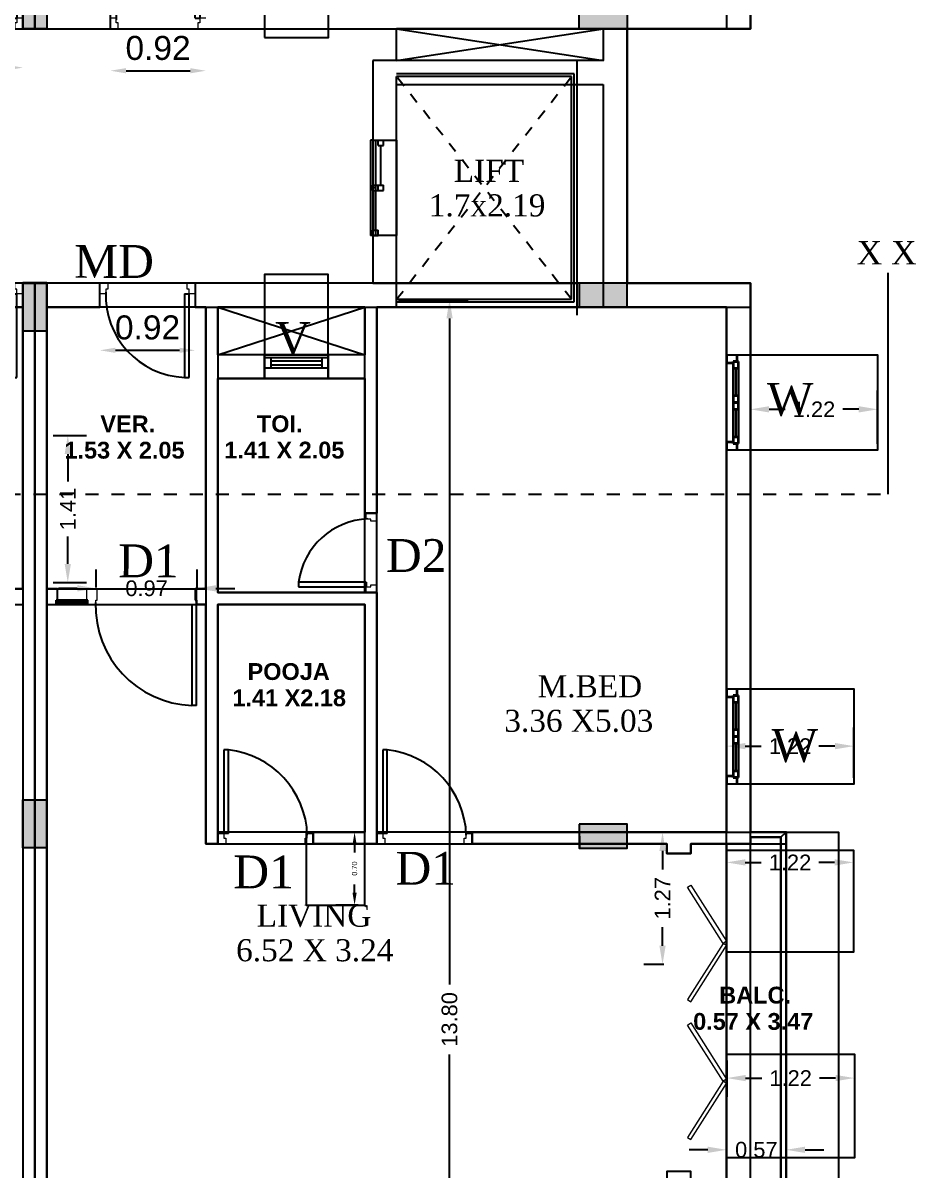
# Model space of a CAD drawing. Header units: metres. Extents: x 8742 to 14639, y -4028 to 1902.
# Drawn here: x 8777.15 to 8785.72, y 1848.27 to 1859.27 of the extents above; entities that cross this region are included whole.
import ezdxf

# ---------------------------------------------------------------- set-up
doc = ezdxf.new("R2010")
doc.units = ezdxf.units.M
doc.linetypes.add('Dash', pattern=[0.25, 0.125, -0.125])
doc.linetypes.add('Overhead', pattern=[0.15625, 0.09375, -0.0625])
for name, color, linetype in [('BLK_1_FLR_1_BALCONY_3', 5, 'Continuous'), ('BLK_1_FLR_1_BLT_UP_AREA', 3, 'Continuous'), ('BLK_1_FLR_1_BLT_UP_AREA_DEDUCT', 3, 'Continuous'), ('BLK_1_FLR_1_CARPET_AREA', 3, 'Continuous'), ('BLK_1_FLR_1_EXIT_WIDTH_DOOR', 2, 'Continuous'), ('BLK_1_FLR_1_LIFT_1', 30, 'Continuous'), ('BLK_1_FLR_1_REGULAR_ROOM_15', 1, 'Continuous'), ('BLK_1_FLR_1_REGULAR_ROOM_3', 1, 'Continuous'), ('BLK_1_FLR_1_REGULAR_ROOM_5', 1, 'Continuous'), ('BLK_1_FLR_1_REGULAR_ROOM_6', 1, 'Continuous'), ('BLK_1_FLR_1_ROOM_15_LIGHT_VENTILATION_1', 1, 'Continuous'), ('BLK_1_FLR_1_ROOM_5_LIGHT_VENTILATION_1', 1, 'Continuous'), ('BLK_1_FLR_1_ROOM_5_LIGHT_VENTILATION_2', 1, 'Continuous'), ('BLK_1_FLR_1_ROOM_6_LIGHT_VENTILATION_1', 1, 'Continuous'), ('BLK_1_FLR_1_ROOM_6_LIGHT_VENTILATION_2', 1, 'Continuous'), ('BLK_1_FLR_1_UNITFA_1', 234, 'Continuous'), ('BLK_1_FLR_1_UNITFA_2', 234, 'Continuous'), ('BLK_1_FLR_1_UNITFA_3', 234, 'Continuous'), ('BLK_1_FLR_1_UNITFA_4', 234, 'Continuous'), ('BLK_1_FLR_1_VERANDAH', 5, 'Continuous'), ('BLK_1_FLR_1_WC_BATH', 3, 'Continuous'), ('DIST_EXIT', 7, 'Continuous'), ('TEXT 1', 7, 'Continuous'), ('TOILET_VENTILATION', 6, 'Continuous')]:
    doc.layers.add(name, color=color, linetype=linetype)
doc.styles.add('ANAND', font='times.ttf')
doc.styles.add('Arial_B_1', font='times.ttf', dxfattribs={"height": 0.5})
doc.styles.add('Arial_B_2', font='arialbd.ttf', dxfattribs={"height": 10.306118})
doc.styles.get("Standard").update_dxf_attribs({"font": 'arial.ttf'})
doc.styles.add('style1', font='times.ttf')
doc.dimstyles.new('ISO-25', dxfattribs={"dimtxt": 0.23, "dimasz": 0.15, "dimexe": 1.25, "dimexo": 0.625, "dimgap": 0.1, "dimtad": 1, "dimdsep": 46, "dimtxsty": 'Standard', "dimcen": 0, "dimse1": 1, "dimse2": 1, "dimadec": 0, "dimazin": 0, "dimtfac": 1, "dimtmove": 0, "dimatfit": 3, "dimfxl": 0, "dimarcsym": 0})
doc.dimstyles.get("Standard").update_dxf_attribs({"dimtxt": 0.15, "dimasz": 0.18, "dimexe": 0.18, "dimexo": 0.0625, "dimgap": 0.09, "dimtad": 0, "dimzin": 0, "dimdsep": 46, "dimtxsty": 'Standard', "dimcen": 0.09, "dimadec": 0, "dimazin": 0, "dimtfac": 1, "dimtofl": 0, "dimtmove": 0, "dimatfit": 3, "dimfxl": 0, "dimtolj": 1, "dimtzin": 0, "dimarcsym": 0})

# ---------------------------------------------------------------- blocks, each defined once
blk = doc.blocks.new('DOOR - DOOR-1658482-3_1ST_FLOOR')
at = {"lineweight": 18}
for p, q in [((-18, 2.25), (-15, 2.25)), ((-15.75, 0), (-15.75, -1.75)), ((-15, 0), (-15.75, 0)), ((-15, 2.25), (-15, 0)), ((15, 2.25), (18, 2.25)), ((15, 0), (15, 2.25)), ((15.75, 0), (15, 0)), ((15.75, -1.75), (15.75, 0)), ((-15.75, -1.75), (-18, -1.75)), ((18, -1.75), (15.75, -1.75))]:
    blk.add_line(p, q, dxfattribs=at)
for p, q in [((14, -1.75), (15.75, -1.75)), ((14, -1.75), (14, -33.25)), ((15.75, -33.25), (15.75, -1.75)), ((14, -33.25), (15.75, -33.25))]:
    blk.add_line(p, q)
blk.add_arc((17.63, 0), 33.45, 181.8015, 263.7709)
blk = doc.blocks.new('DOOR - DOOR-1657968-3_1ST_FLOOR')
for p, q in [((14, 31), (15.75, 31)), ((14, -0.5), (14, 31)), ((15.75, 31), (15.75, -0.5)), ((14, -0.5), (15.75, -0.5))]:
    blk.add_line(p, q)
at = {"lineweight": 18}
for p, q in [((-15.75, -0.5), (-18, -0.5)), ((-15.75, -2.25), (-15.75, -0.5)), ((-15, -2.25), (-15.75, -2.25)), ((-15, -4.5), (-15, -2.25)), ((15.75, -2.25), (15, -2.25)), ((15, -2.25), (15, -4.5)), ((18, -0.5), (15.75, -0.5)), ((15.75, -0.5), (15.75, -2.25)), ((-18, -4.5), (-15, -4.5)), ((15, -4.5), (18, -4.5))]:
    blk.add_line(p, q, dxfattribs=at)
blk.add_arc((15.2, 0), 31.02, 92.2138, 182.2138)
blk = doc.blocks.new('W 1 - W 1-1211607-3_1ST_FLOOR')
at = {"lineweight": 35}
for p, q in [((-13, 0), (-15.5, 0)), ((-15.5, 0), (-15.5, -2.03)), ((-13, -2.03), (-13, 0)), ((2.5, 0), (0, 0)), ((0, 0), (0, -2.03)), ((2.5, -2.03), (2.5, 0)), ((-15.5, -0.5), (-18, -0.5)), ((-15.5, -2.03), (-15.5, -0.5)), ((-15.5, -2.03), (-13, -2.03)), ((-15, -2.03), (-15.5, -2.03)), ((-15, -4.5), (-15, -2.03)), ((-2.5, -0.99), (-13, -0.99)), ((-13, -0.99), (-13, -1.01)), ((-13, -1.01), (-2.5, -1.01)), ((0, 0), (-2.5, 0)), ((-2.5, 0), (-2.5, -2.03)), ((-2.5, -1.01), (-2.5, -0.99)), ((-2.5, -2.03), (0, -2.03)), ((0, -2.03), (0, 0)), ((0, -2.03), (2.5, -2.03)), ((13, -0.99), (2.5, -0.99)), ((2.5, -0.99), (2.5, -1.01)), ((2.5, -1.01), (13, -1.01)), ((15.5, 0), (13, 0)), ((13, 0), (13, -2.03)), ((13, -1.01), (13, -0.99)), ((13, -2.03), (15.5, -2.03)), ((15.5, -2.03), (15, -2.03)), ((15, -2.03), (15, -4.5)), ((15.5, -2.03), (15.5, 0)), ((15.5, -0.5), (15.5, -2.03)), ((18, -0.5), (15.5, -0.5)), ((-18, -4.5), (-15, -4.5)), ((15, -4.5), (18, -4.5))]:
    blk.add_line(p, q, dxfattribs=at)
for p, q in [((-13, 0), (-2.5, 0)), ((2.5, 0), (13, 0)), ((-2.5, -2.03), (-13, -2.03)), ((13, -2.03), (2.5, -2.03)), ((-15, -4.5), (15, -4.5))]:
    blk.add_line(p, q)
blk = doc.blocks.new('DOOR - DOOR-1656807-3_1ST_FLOOR')
at = {"lineweight": 18}
for p, q in [((-18, 4.5), (-15, 4.5)), ((-15, 4.5), (-15, 2.25)), ((15, 4.5), (18, 4.5)), ((15, 2.25), (15, 4.5)), ((-15.75, 0.5), (-18, 0.5)), ((-15.75, 2.25), (-15.75, 0.5)), ((-15, 2.25), (-15.75, 2.25)), ((15.75, 2.25), (15, 2.25)), ((15.75, 0.5), (15.75, 2.25)), ((18, 0.5), (15.75, 0.5))]:
    blk.add_line(p, q, dxfattribs=at)
for p, q in [((14, 0.5), (15.75, 0.5)), ((14, 0.5), (14, -31)), ((15.75, -31), (15.75, 0.5)), ((14, -31), (15.75, -31))]:
    blk.add_line(p, q)
blk.add_arc((15.2, 0), 31.02, 177.7862, 267.7862)
blk = doc.blocks.new('Main Door - Main Door-1701224-3_1ST_FLOOR')
for p, q in [((-26.5, 40.25), (-24.75, 40.25)), ((-26.5, 40.25), (-26.5, 2.25)), ((-24.75, 2.25), (-24.75, 40.25)), ((-26.5, 2.25), (-30, 2.25)), ((-24.75, 2.25), (-26.5, 2.25)), ((-26.5, 0.5), (-26.5, 2.25)), ((-26, 0.5), (-26.5, 0.5)), ((-26, -3.75), (-26, 0.5)), ((26.5, 2.25), (14.5, 2.25)), ((26.5, 1), (14.5, 1)), ((14.5, 1), (14.5, 0.5)), ((14.5, 0.5), (26.5, 0.5)), ((15, 1.7), (26, 1.7)), ((26.5, 0.5), (26, 0.5)), ((26, 0.5), (26, -3.75)), ((30, 2.25), (26.5, 2.25)), ((26.5, 2.25), (26.5, 0.5)), ((26.5, 0.5), (26.5, 1)), ((-30, -3.75), (-26, -3.75)), ((26, -3.75), (30, -3.75))]:
    blk.add_line(p, q)
at = {"lineweight": 18}
for p, q in [((11, 0.5), (11, -3.75)), ((11.5, 0.5), (11, 0.5)), ((14.5, 2.25), (11.5, 2.25)), ((11.5, 2.25), (11.5, 0.5)), ((14.5, 0.5), (14.5, 2.25)), ((15, 1.7), (14.5, 1.7)), ((14.5, 1.7), (14.5, 1)), ((14.5, 1), (15, 1)), ((15, 0.5), (14.5, 0.5)), ((15, 1), (15, 1.7)), ((15, -3.75), (15, 0.5)), ((26.5, 1.7), (26, 1.7)), ((26, 1.7), (26, 1)), ((26, 1), (26.5, 1)), ((26.5, 1), (26.5, 1.7)), ((11, -3.75), (15, -3.75))]:
    blk.add_line(p, q, dxfattribs=at)
blk.add_arc((-25.98, 2.71), 37.56, 358.1278, 88.1278)
blk = doc.blocks.new('3D Lift - UK_2D Lift Car-1695006-3_1ST_FLOOR')
for p, q in [((-18.29, -0.84), (-18.29, 0)), ((-0.33, 0), (-18.29, 0)), ((-0.33, -1.97), (-0.33, 0)), ((-0.25, -1.97), (-0.25, 0)), ((17.71, 0), (-0.25, 0)), ((17.71, -0.84), (17.71, 0)), ((-18.29, -1.97), (-0.33, -1.97)), ((-0.25, -1.97), (17.71, -1.97)), ((-43.27, -9.84), (-43.27, -76.83)), ((-42.29, -9.84), (-42.29, -75.84)), ((17.71, -9.84), (-18.29, -9.84)), ((41.71, -75.84), (41.71, -9.84)), ((42.7, -76.83), (42.7, -9.84)), ((-43.27, -76.83), (42.7, -76.83)), ((-42.29, -75.84), (41.71, -75.84)), ((-48.29, -78), (47.71, -78))]:
    blk.add_line(p, q)
at = {"linetype": 'Overhead'}
for p, q in [((-42.29, -75.84), (41.71, -9.84)), ((-42.29, -9.84), (41.71, -75.84))]:
    blk.add_line(p, q, dxfattribs=at)
blk = doc.blocks.new('Sliding-2 panel - LIFT-1643292-3_1ST_FLOOR')
for p, q in [((-18, 9.5), (-18, 7.5)), ((-18, 9.5), (-16, 9.5)), ((-16, 9.5), (-16, 7.5)), ((-1, 9.5), (-1, 7.5)), ((-1, 9.5), (1, 9.5)), ((1, 9.5), (1, 7.5)), ((-18, 7.5), (-16, 7.5)), ((-16, 8.5), (-1, 8.5)), ((-1, 7.5), (-1, 5.5)), ((-1, 7.5), (1, 7.5)), ((-1, 7.5), (1, 7.5)), ((-1, 5.5), (1, 5.5)), ((1, 7.5), (1, 5.5)), ((1, 6.5), (16, 6.5)), ((16, 7.5), (16, 5.5)), ((16, 7.5), (18, 7.5)), ((16, 5.5), (18, 5.5)), ((18, 7.5), (18, 5.5))]:
    blk.add_line(p, q)
blk = doc.blocks.new('DOOR - TOI_-1641905-3_1ST_FLOOR')
at = {"lineweight": 18}
for p, q in [((-15, 2.25), (-12, 2.25)), ((-12.75, 0), (-12.75, -1.75)), ((-12, 0), (-12.75, 0)), ((-12, 2.25), (-12, 0)), ((12, 2.25), (15, 2.25)), ((12, 0), (12, 2.25)), ((12.75, 0), (12, 0)), ((12.75, -1.75), (12.75, 0)), ((-12.75, -1.75), (-15, -1.75)), ((15, -1.75), (12.75, -1.75))]:
    blk.add_line(p, q, dxfattribs=at)
for p, q in [((11, -1.75), (12.75, -1.75)), ((11, -1.75), (11, -27.25)), ((12.75, -27.25), (12.75, -1.75)), ((11, -27.25), (12.75, -27.25))]:
    blk.add_line(p, q)
blk.add_arc((14.68, 0), 27.5, 182.1915, 262.3197)
blk = doc.blocks.new('Louvre - V1-1731008-3_1ST_FLOOR')
for p, q in [((-23.42, -0.9), (-23.42, 3.16)), ((-23.42, 3.16), (0.58, 3.16)), ((-21.06, 3.16), (-21.06, -0.9)), ((-1.78, 1.81), (-21.06, 1.81)), ((-21.06, 0.46), (-1.78, 0.46)), ((-1.78, 3.16), (-1.78, -0.9)), ((0.58, 3.16), (0.58, -0.9)), ((-23.42, -0.9), (-23.42, -4.88)), ((0.58, -0.9), (-23.42, -0.9)), ((0.58, -4.88), (0.58, -0.9))]:
    blk.add_line(p, q)
blk = doc.blocks.new('M_Bifold-4 Panel - 1830 x 2134mm 2-1742121-3_1ST_FLOOR')
at = {"lineweight": 18}
for p, q in [((-47.21, -3.23), (-48.02, -4.49)), ((-26.01, -16.7), (-47.21, -3.23)), ((-26.01, -16.7), (-4.81, -3.23)), ((-4.81, -3.23), (-4, -4.49)), ((4.8, -3.23), (4, -4.49)), ((26.01, -16.7), (4.8, -3.23)), ((26.02, -16.7), (47.22, -3.23)), ((47.22, -3.23), (47.93, -4.55)), ((-48.02, -4.49), (-26.82, -17.97)), ((-4, -4.49), (-25.21, -17.97)), ((4, -4.49), (25.2, -17.97)), ((47.93, -4.55), (26.82, -17.97)), ((-26.82, -17.97), (-26.01, -16.7)), ((-25.21, -17.97), (-26.01, -16.7)), ((25.2, -17.97), (26.01, -16.7)), ((26.82, -17.97), (26.02, -16.7))]:
    blk.add_line(p, q, dxfattribs=at)
blk = doc.blocks.new('*D300')
at = {"layer": 'Defpoints', "color": 0}
for p in [(8780.691, 1856.619), (8781.243, 1856.619), (8780.727, 1842.815)]:
    blk.add_point(p, dxfattribs=at)
at = {"layer": 'DIST_EXIT', "color": 0, "lineweight": -2}
for p, q in [((8780.754, 1856.619), (8781.423, 1856.619)), ((8781.243, 1856.439), (8781.243, 1850.053)), ((8781.243, 1842.995), (8781.243, 1849.381)), ((8780.789, 1842.815), (8781.423, 1842.815))]:
    blk.add_line(p, q, dxfattribs=at)
at = {"layer": 'DIST_EXIT', "color": 0}
for points in [[(8781.213, 1856.439), (8781.273, 1856.439), (8781.243, 1856.619)], [(8781.213, 1842.995), (8781.273, 1842.995), (8781.243, 1842.815)]]:
    blk.add_solid(points, dxfattribs=at)
at = {"layer": 'DIST_EXIT', "color": 0, "insert": (8781.243, 1849.717), "char_height": 0.15, "attachment_point": 5, "rotation": 90}
blk.add_mtext('\\A1;13.80', dxfattribs=at)
blk = doc.blocks.new('*D392')
at = {"layer": 'BLK_1_FLR_1_ROOM_6_LIGHT_VENTILATION_2', "color": 0, "lineweight": -2}
for p, q in [((8783.9, 1852.034), (8783.9, 1852.518)), ((8785.12, 1852.034), (8785.12, 1852.518)), ((8784.08, 1852.338), (8784.233, 1852.338)), ((8784.94, 1852.338), (8784.787, 1852.338))]:
    blk.add_line(p, q, dxfattribs=at)
at = {"layer": 'BLK_1_FLR_1_ROOM_6_LIGHT_VENTILATION_2', "color": 0}
for points in [[(8784.08, 1852.368), (8784.08, 1852.308), (8783.9, 1852.338)], [(8784.94, 1852.368), (8784.94, 1852.308), (8785.12, 1852.338)]]:
    blk.add_solid(points, dxfattribs=at)
at = {"layer": 'Defpoints', "color": 0}
for p in [(8785.12, 1852.338), (8783.9, 1851.972), (8785.12, 1851.972)]:
    blk.add_point(p, dxfattribs=at)
at = {"layer": 'BLK_1_FLR_1_ROOM_6_LIGHT_VENTILATION_2', "color": 0, "insert": (8784.51, 1852.338), "char_height": 0.15, "attachment_point": 5}
blk.add_mtext('\\A1;1.22', dxfattribs=at)
blk = doc.blocks.new('*D393')
at = {"layer": 'BLK_1_FLR_1_ROOM_5_LIGHT_VENTILATION_2', "color": 0, "lineweight": -2}
for p, q in [((8783.9, 1848.157), (8783.9, 1848.647)), ((8784.473, 1848.157), (8784.473, 1848.647)), ((8783.72, 1848.467), (8783.54, 1848.467)), ((8784.653, 1848.467), (8784.833, 1848.467))]:
    blk.add_line(p, q, dxfattribs=at)
at = {"layer": 'BLK_1_FLR_1_ROOM_5_LIGHT_VENTILATION_2', "color": 0}
for points in [[(8783.72, 1848.497), (8783.72, 1848.437), (8783.9, 1848.467)], [(8784.653, 1848.497), (8784.653, 1848.437), (8784.473, 1848.467)]]:
    blk.add_solid(points, dxfattribs=at)
at = {"layer": 'Defpoints', "color": 0}
for p in [(8784.473, 1848.467), (8783.9, 1848.094), (8784.473, 1848.094)]:
    blk.add_point(p, dxfattribs=at)
at = {"layer": 'BLK_1_FLR_1_ROOM_5_LIGHT_VENTILATION_2', "color": 0, "insert": (8784.186, 1848.467), "char_height": 0.15, "attachment_point": 5}
blk.add_mtext('\\A1;0.57', dxfattribs=at)
blk = doc.blocks.new('*D394')
at = {"layer": 'BLK_1_FLR_1_ROOM_6_LIGHT_VENTILATION_1', "color": 0, "lineweight": -2}
for p, q in [((8784.129, 1855.238), (8784.129, 1855.748)), ((8785.349, 1855.238), (8785.349, 1855.748)), ((8784.309, 1855.568), (8784.462, 1855.568)), ((8785.169, 1855.568), (8785.016, 1855.568))]:
    blk.add_line(p, q, dxfattribs=at)
at = {"layer": 'BLK_1_FLR_1_ROOM_6_LIGHT_VENTILATION_1', "color": 0}
for points in [[(8784.309, 1855.598), (8784.309, 1855.538), (8784.129, 1855.568)], [(8785.169, 1855.598), (8785.169, 1855.538), (8785.349, 1855.568)]]:
    blk.add_solid(points, dxfattribs=at)
at = {"layer": 'Defpoints', "color": 0}
for p in [(8785.349, 1855.568), (8784.129, 1855.175), (8785.349, 1855.175)]:
    blk.add_point(p, dxfattribs=at)
at = {"layer": 'BLK_1_FLR_1_ROOM_6_LIGHT_VENTILATION_1', "color": 0, "insert": (8784.739, 1855.568), "char_height": 0.15, "attachment_point": 5}
blk.add_mtext('\\A1;1.22', dxfattribs=at)
blk = doc.blocks.new('*D357')
at = {"layer": 'BLK_1_FLR_1_VERANDAH', "color": 0, "lineweight": -2}
for p, q in [((8777.442, 1855.318), (8777.761, 1855.318)), ((8777.581, 1855.138), (8777.581, 1854.875)), ((8777.581, 1854.086), (8777.581, 1854.349)), ((8777.442, 1853.906), (8777.761, 1853.906))]:
    blk.add_line(p, q, dxfattribs=at)
at = {"layer": 'BLK_1_FLR_1_VERANDAH', "color": 0}
for points in [[(8777.551, 1855.138), (8777.611, 1855.138), (8777.581, 1855.318)], [(8777.551, 1854.086), (8777.611, 1854.086), (8777.581, 1853.906)]]:
    blk.add_solid(points, dxfattribs=at)
at = {"layer": 'Defpoints', "color": 0}
for p in [(8777.38, 1855.318), (8777.38, 1853.906), (8777.581, 1853.906)]:
    blk.add_point(p, dxfattribs=at)
at = {"layer": 'BLK_1_FLR_1_VERANDAH', "color": 0, "insert": (8777.581, 1854.612), "char_height": 0.15, "attachment_point": 5, "rotation": 90}
blk.add_mtext('\\A1;1.41', dxfattribs=at)
blk = doc.blocks.new('*D361')
at = {"layer": 'BLK_1_FLR_1_EXIT_WIDTH_DOOR', "color": 0, "lineweight": -2}
for p, q in [((8777.852, 1853.86), (8777.852, 1854.031)), ((8778.822, 1853.86), (8778.822, 1854.031)), ((8777.672, 1853.851), (8777.492, 1853.851)), ((8779.002, 1853.851), (8779.182, 1853.851))]:
    blk.add_line(p, q, dxfattribs=at)
at = {"layer": 'BLK_1_FLR_1_EXIT_WIDTH_DOOR', "color": 0}
for points in [[(8777.672, 1853.881), (8777.672, 1853.821), (8777.852, 1853.851)], [(8779.002, 1853.881), (8779.002, 1853.821), (8778.822, 1853.851)]]:
    blk.add_solid(points, dxfattribs=at)
at = {"layer": 'Defpoints', "color": 0}
for p in [(8778.822, 1853.851), (8777.852, 1853.797), (8778.822, 1853.797)]:
    blk.add_point(p, dxfattribs=at)
at = {"layer": 'BLK_1_FLR_1_EXIT_WIDTH_DOOR', "color": 0, "insert": (8778.337, 1853.851), "char_height": 0.15, "attachment_point": 5}
blk.add_mtext('\\A1;0.97', dxfattribs=at)
blk = doc.blocks.new('*D362')
at = {"layer": 'BLK_1_FLR_1_BALCONY_3', "color": 0, "lineweight": -2}
for p, q in [((8783.299, 1851.514), (8783.106, 1851.514)), ((8783.286, 1851.334), (8783.286, 1851.156)), ((8783.286, 1850.423), (8783.286, 1850.601)), ((8783.298, 1850.243), (8783.106, 1850.243))]:
    blk.add_line(p, q, dxfattribs=at)
at = {"layer": 'BLK_1_FLR_1_BALCONY_3', "color": 0}
for points in [[(8783.256, 1851.334), (8783.316, 1851.334), (8783.286, 1851.514)], [(8783.256, 1850.423), (8783.316, 1850.423), (8783.286, 1850.243)]]:
    blk.add_solid(points, dxfattribs=at)
at = {"layer": 'Defpoints', "color": 0}
for p in [(8783.286, 1851.514), (8783.361, 1851.514), (8783.361, 1850.243)]:
    blk.add_point(p, dxfattribs=at)
at = {"layer": 'BLK_1_FLR_1_BALCONY_3', "color": 0, "insert": (8783.286, 1850.879), "char_height": 0.15, "attachment_point": 5, "rotation": 90}
blk.add_mtext('\\A1;1.27', dxfattribs=at)
blk = doc.blocks.new('*D353')
at = {"layer": 'BLK_1_FLR_1_ROOM_15_LIGHT_VENTILATION_1', "color": 0, "lineweight": -2}
for p, q in [((8780.368, 1851.514), (8780.152, 1851.514)), ((8780.332, 1851.394), (8780.332, 1851.319)), ((8780.332, 1850.934), (8780.332, 1851.01)), ((8780.368, 1850.814), (8780.152, 1850.814))]:
    blk.add_line(p, q, dxfattribs=at)
at = {"layer": 'BLK_1_FLR_1_ROOM_15_LIGHT_VENTILATION_1', "color": 0}
for points in [[(8780.312, 1851.394), (8780.352, 1851.394), (8780.332, 1851.514)], [(8780.312, 1850.934), (8780.352, 1850.934), (8780.332, 1850.814)]]:
    blk.add_solid(points, dxfattribs=at)
at = {"layer": 'Defpoints', "color": 0}
for p in [(8780.332, 1851.514), (8780.43, 1851.514), (8780.43, 1850.814)]:
    blk.add_point(p, dxfattribs=at)
at = {"layer": 'BLK_1_FLR_1_ROOM_15_LIGHT_VENTILATION_1', "color": 0, "insert": (8780.332, 1851.164), "char_height": 0.05, "attachment_point": 5, "rotation": 90}
blk.add_mtext('\\A1;0.70', dxfattribs=at)
blk = doc.blocks.new('*D375')
at = {"layer": 'BLK_1_FLR_1_ROOM_5_LIGHT_VENTILATION_1', "color": 0, "lineweight": -2}
for p, q in [((8783.903, 1849.323), (8783.903, 1848.975)), ((8785.126, 1849.323), (8785.126, 1848.975)), ((8784.083, 1849.155), (8784.238, 1849.155)), ((8784.946, 1849.155), (8784.792, 1849.155))]:
    blk.add_line(p, q, dxfattribs=at)
at = {"layer": 'BLK_1_FLR_1_ROOM_5_LIGHT_VENTILATION_1', "color": 0}
for points in [[(8784.083, 1849.185), (8784.083, 1849.125), (8783.903, 1849.155)], [(8784.946, 1849.185), (8784.946, 1849.125), (8785.126, 1849.155)]]:
    blk.add_solid(points, dxfattribs=at)
at = {"layer": 'Defpoints', "color": 0}
for p in [(8783.903, 1849.385), (8785.126, 1849.385), (8785.126, 1849.155)]:
    blk.add_point(p, dxfattribs=at)
at = {"layer": 'BLK_1_FLR_1_ROOM_5_LIGHT_VENTILATION_1', "color": 0, "insert": (8784.515, 1849.155), "char_height": 0.15, "attachment_point": 5}
blk.add_mtext('\\A1;1.22', dxfattribs=at)
blk = doc.blocks.new('*D376')
at = {"layer": 'BLK_1_FLR_1_ROOM_5_LIGHT_VENTILATION_2', "color": 0, "lineweight": -2}
for p, q in [((8783.9, 1851.276), (8783.9, 1851.043)), ((8784.08, 1851.223), (8784.232, 1851.223)), ((8784.937, 1851.223), (8784.786, 1851.223)), ((8785.117, 1851.276), (8785.117, 1851.043))]:
    blk.add_line(p, q, dxfattribs=at)
at = {"layer": 'BLK_1_FLR_1_ROOM_5_LIGHT_VENTILATION_2', "color": 0}
for points in [[(8784.08, 1851.253), (8784.08, 1851.193), (8783.9, 1851.223)], [(8784.937, 1851.253), (8784.937, 1851.193), (8785.117, 1851.223)]]:
    blk.add_solid(points, dxfattribs=at)
at = {"layer": 'Defpoints', "color": 0}
for p in [(8783.9, 1851.339), (8785.117, 1851.339), (8785.117, 1851.223)]:
    blk.add_point(p, dxfattribs=at)
at = {"layer": 'BLK_1_FLR_1_ROOM_5_LIGHT_VENTILATION_2', "color": 0, "insert": (8784.509, 1851.223), "char_height": 0.15, "attachment_point": 5}
blk.add_mtext('\\A1;1.22', dxfattribs=at)
blk = doc.blocks.new('*D404')
at = {"layer": 'BLK_1_FLR_1_EXIT_WIDTH_DOOR', "color": 0, "lineweight": -2}
blk.add_line((8778.038, 1856.134), (8778.653, 1856.134), dxfattribs=at)
at = {"layer": 'BLK_1_FLR_1_EXIT_WIDTH_DOOR', "color": 0}
for points in [[(8778.038, 1856.159), (8778.038, 1856.109), (8777.888, 1856.134)], [(8778.653, 1856.159), (8778.653, 1856.109), (8778.803, 1856.134)]]:
    blk.add_solid(points, dxfattribs=at)
at = {"layer": 'Defpoints', "color": 0}
for p in [(8777.888, 1856.548), (8778.803, 1856.548), (8778.803, 1856.134)]:
    blk.add_point(p, dxfattribs=at)
at = {"layer": 'BLK_1_FLR_1_EXIT_WIDTH_DOOR', "color": 0, "insert": (8778.346, 1856.352), "char_height": 0.23, "attachment_point": 5}
blk.add_mtext('0.92', dxfattribs=at)
blk = doc.blocks.new('*D405')
at = {"layer": 'BLK_1_FLR_1_EXIT_WIDTH_DOOR', "color": 0, "lineweight": -2}
blk.add_line((8776.386, 1858.845), (8777.001, 1858.845), dxfattribs=at)
at = {"layer": 'BLK_1_FLR_1_EXIT_WIDTH_DOOR', "color": 0}
for points in [[(8776.386, 1858.87), (8776.386, 1858.82), (8776.236, 1858.845)], [(8777.001, 1858.87), (8777.001, 1858.82), (8777.151, 1858.845)]]:
    blk.add_solid(points, dxfattribs=at)
at = {"layer": 'Defpoints', "color": 0}
for p in [(8776.236, 1859.217), (8777.151, 1859.216), (8777.151, 1858.845)]:
    blk.add_point(p, dxfattribs=at)
at = {"layer": 'BLK_1_FLR_1_EXIT_WIDTH_DOOR', "color": 0, "insert": (8776.693, 1859.063), "char_height": 0.23, "attachment_point": 5}
blk.add_mtext('0.92', dxfattribs=at)
blk = doc.blocks.new('*D406')
at = {"layer": 'BLK_1_FLR_1_EXIT_WIDTH_DOOR', "color": 0, "lineweight": -2}
blk.add_line((8778.14, 1858.815), (8778.755, 1858.815), dxfattribs=at)
at = {"layer": 'BLK_1_FLR_1_EXIT_WIDTH_DOOR', "color": 0}
for points in [[(8778.14, 1858.84), (8778.14, 1858.79), (8777.99, 1858.815)], [(8778.755, 1858.84), (8778.755, 1858.79), (8778.905, 1858.815)]]:
    blk.add_solid(points, dxfattribs=at)
at = {"layer": 'Defpoints', "color": 0}
for p in [(8777.99, 1859.217), (8778.905, 1859.217), (8778.905, 1858.815)]:
    blk.add_point(p, dxfattribs=at)
at = {"layer": 'BLK_1_FLR_1_EXIT_WIDTH_DOOR', "color": 0, "insert": (8778.447, 1859.032), "char_height": 0.23, "attachment_point": 5}
blk.add_mtext('0.92', dxfattribs=at)

msp = doc.modelspace()

# ---------------------------------------------------------------- hatches: boundary and pattern name
h = msp.add_hatch(color=1)
h.dxf.hatch_style = 1
h.paths.add_polyline_path([(8777.381, 1859.676), (8777.151, 1859.676), (8777.151, 1859.216), (8777.381, 1859.216)])
h = msp.add_hatch(color=1)
h.dxf.hatch_style = 1
h.paths.add_polyline_path([(8782.947, 1859.217), (8782.947, 1859.447), (8782.487, 1859.447), (8782.487, 1859.217)])
h = msp.add_hatch(color=1)
h.dxf.hatch_style = 1
h.paths.add_polyline_path([(8777.38, 1856.781), (8777.15, 1856.781), (8777.15, 1856.321), (8777.38, 1856.321)])
h = msp.add_hatch(color=1)
h.dxf.hatch_style = 1
h.paths.add_polyline_path([(8777.381, 1856.777), (8777.151, 1856.777), (8777.151, 1856.317), (8777.381, 1856.317)])
h = msp.add_hatch(color=1)
h.dxf.hatch_style = 1
h.paths.add_polyline_path([(8782.486, 1856.777), (8782.486, 1856.547), (8782.946, 1856.547), (8782.946, 1856.777)])
h = msp.add_hatch(color=1)
h.dxf.hatch_style = 1
h.paths.add_polyline_path([(8777.381, 1851.822), (8777.151, 1851.822), (8777.151, 1851.362), (8777.381, 1851.362)])
h = msp.add_hatch(color=1)
h.dxf.hatch_style = 1
h.paths.add_polyline_path([(8782.948, 1851.361), (8782.948, 1851.591), (8782.488, 1851.591), (8782.488, 1851.361)])

# ---------------------------------------------------------------- linework, layer by layer
for p, q in [((8777.151, 1864.251), (8777.151, 1859.217)), ((8783.9, 1863.107), (8783.9, 1859.217)), ((8784.129, 1859.217), (8784.129, 1859.904)), ((8777.99, 1859.217), (8777.99, 1859.446)), ((8777.151, 1859.217), (8777.99, 1859.217)), ((8778.829, 1859.217), (8782.718, 1859.217)), ((8780.735, 1858.912), (8782.718, 1859.217)), ((8782.718, 1859.217), (8780.735, 1859.217)), ((8780.735, 1859.217), (8782.718, 1858.912)), ((8780.735, 1858.912), (8780.735, 1859.217)), ((8782.718, 1859.217), (8782.718, 1858.912)), ((8782.947, 1859.217), (8784.129, 1859.217)), ((8782.947, 1856.777), (8782.947, 1859.217)), ((8780.506, 1858.912), (8780.506, 1858.15)), ((8782.718, 1858.912), (8780.506, 1858.912)), ((8780.735, 1856.548), (8780.735, 1858.76)), ((8780.735, 1858.15), (8780.735, 1858.683)), ((8780.735, 1858.683), (8782.718, 1858.683)), ((8782.718, 1858.683), (8782.718, 1856.548)), ((8780.506, 1858.15), (8780.735, 1858.15)), ((8780.735, 1857.234), (8780.506, 1857.234)), ((8780.506, 1857.234), (8780.506, 1856.777)), ((8777.888, 1856.777), (8777.151, 1856.777)), ((8777.151, 1856.777), (8777.151, 1842.973)), ((8784.129, 1856.777), (8777.265, 1856.777)), ((8777.888, 1856.548), (8777.888, 1856.777)), ((8780.506, 1856.777), (8778.803, 1856.777)), ((8778.905, 1856.777), (8778.803, 1856.777)), ((8778.803, 1856.777), (8778.803, 1856.548)), ((8782.468, 1856.777), (8780.735, 1856.777)), ((8784.129, 1856.777), (8782.947, 1856.777)), ((8784.129, 1856.09), (8784.129, 1856.777)), ((8784.129, 1841.523), (8784.129, 1856.777)), ((8777.38, 1856.548), (8777.888, 1856.548)), ((8777.38, 1850.193), (8777.38, 1856.548)), ((8778.803, 1856.548), (8778.905, 1856.548)), ((8778.905, 1856.548), (8784.129, 1856.548)), ((8778.905, 1856.548), (8778.905, 1851.4)), ((8779.019, 1856.09), (8779.019, 1856.548)), ((8780.43, 1856.548), (8780.43, 1856.09)), ((8780.545, 1854.572), (8780.545, 1856.548)), ((8783.9, 1856.548), (8783.9, 1852.887)), ((8779.469, 1856.09), (8779.019, 1856.09)), ((8779.469, 1855.862), (8779.469, 1856.09)), ((8779.469, 1856.09), (8780.079, 1856.09)), ((8780.43, 1856.09), (8780.079, 1856.09)), ((8780.079, 1856.09), (8780.079, 1855.862)), ((8783.9, 1856.09), (8784.129, 1856.09)), ((8784.129, 1856.09), (8784.129, 1855.175)), ((8779.019, 1853.81), (8779.019, 1855.862)), ((8779.019, 1855.862), (8779.469, 1855.862)), ((8780.079, 1855.862), (8779.469, 1855.862)), ((8780.079, 1855.862), (8780.43, 1855.862)), ((8780.43, 1855.862), (8780.43, 1854.572)), ((8784.129, 1855.175), (8783.9, 1855.175)), ((8784.129, 1852.887), (8784.129, 1855.175)), ((8780.43, 1854.572), (8780.545, 1854.572)), ((8780.545, 1853.81), (8779.019, 1853.81)), ((8780.545, 1851.4), (8780.545, 1853.81)), ((8779.019, 1851.4), (8779.019, 1853.695)), ((8779.019, 1853.695), (8780.43, 1853.695)), ((8780.43, 1853.695), (8780.43, 1851.514)), ((8783.9, 1852.887), (8784.129, 1852.887)), ((8784.129, 1852.887), (8784.129, 1851.972)), ((8784.129, 1851.972), (8783.9, 1851.972)), ((8783.9, 1851.972), (8783.9, 1851.514)), ((8784.129, 1851.4), (8784.129, 1851.972)), ((8780.43, 1851.514), (8779.934, 1851.514)), ((8779.934, 1851.514), (8779.934, 1851.4)), ((8783.9, 1851.514), (8781.46, 1851.514)), ((8781.46, 1851.514), (8781.46, 1851.4)), ((8783.9, 1851.514), (8782.947, 1851.514)), ((8784.472, 1851.514), (8784.129, 1851.514)), ((8784.422, 1851.464), (8784.472, 1851.514)), ((8784.472, 1848.044), (8784.472, 1851.514)), ((8778.905, 1851.4), (8779.019, 1851.4)), ((8779.934, 1851.4), (8780.545, 1851.4)), ((8781.46, 1851.4), (8783.328, 1851.4)), ((8782.49, 1851.476), (8782.49, 1851.361)), ((8782.947, 1851.4), (8783.328, 1851.4)), ((8783.328, 1851.4), (8783.328, 1851.31)), ((8783.557, 1851.4), (8784.129, 1851.4)), ((8783.557, 1851.31), (8783.557, 1851.4)), ((8784.129, 1851.464), (8784.422, 1851.464)), ((8784.422, 1851.464), (8784.422, 1848.094)), ((8777.151, 1851.286), (8777.151, 1848.273)), ((8777.38, 1848.159), (8777.38, 1851.286)), ((8783.328, 1851.31), (8783.557, 1851.31))]:
    msp.add_line(p, q)
at = {"ltscale": 50}
for p, q in [((8779.019, 1856.09), (8780.43, 1856.548)), ((8779.019, 1856.548), (8780.43, 1856.09))]:
    msp.add_line(p, q, dxfattribs=at)
for points in [[(8770.401, 1859.217), (8777.265, 1859.217), (8777.265, 1873.021), (8777.265, 1873.021), (8777.151, 1873.021), (8777.151, 1873.25), (8773.376, 1873.25), (8773.376, 1874.471), (8770.401, 1874.471), (8770.401, 1867.95), (8770.058, 1867.95), (8770.058, 1864.48), (8770.401, 1864.48), (8770.401, 1859.217)], [(8777.265, 1859.217), (8784.129, 1859.217), (8784.129, 1864.48), (8784.472, 1864.48), (8784.472, 1867.95), (8784.129, 1867.95), (8784.129, 1873.25), (8780.125, 1873.25), (8780.125, 1874.471), (8777.151, 1874.471), (8777.151, 1873.25), (8777.151, 1873.021), (8777.265, 1873.021), (8777.265, 1859.217)], [(8771.583, 1856.777), (8771.583, 1859.217), (8782.947, 1859.217), (8782.947, 1856.777)], [(8780.545, 1856.548), (8783.9, 1856.548), (8783.9, 1851.514), (8780.545, 1851.514), (8780.545, 1853.81)], [(8775.625, 1853.695), (8777.151, 1853.695), (8777.151, 1845.68), (8773.795, 1845.68), (8773.795, 1847.129), (8773.795, 1848.159), (8771.202, 1848.159), (8771.202, 1848.272), (8770.973, 1848.272), (8770.973, 1848.159), (8770.63, 1848.159), (8770.63, 1851.4), (8770.973, 1851.4), (8770.973, 1851.323), (8771.202, 1851.323), (8771.202, 1851.4), (8775.625, 1851.4)], [(8777.38, 1853.695), (8778.905, 1853.695), (8778.905, 1851.4), (8780.621, 1851.4), (8783.328, 1851.4), (8783.328, 1851.31), (8783.557, 1851.31), (8783.557, 1851.4), (8783.9, 1851.4), (8783.9, 1848.159), (8783.557, 1848.159), (8783.557, 1848.26), (8783.328, 1848.26), (8783.328, 1848.159), (8782.489, 1848.159), (8782.489, 1848.044), (8783.9, 1848.044), (8783.9, 1845.68), (8780.545, 1845.68), (8780.545, 1848.159), (8777.38, 1848.159)], [(8779.019, 1853.695), (8780.43, 1853.695), (8780.43, 1851.514), (8779.019, 1851.514)]]:
    msp.add_lwpolyline(points, close=True)
for points in [[(8784.129, 1864.48), (8784.129, 1859.217), (8782.947, 1859.217), (8782.947, 1856.777), (8784.129, 1856.777), (8784.129, 1851.515), (8784.473, 1851.515), (8784.473, 1848.044)], [(8780.506, 1858.912), (8780.506, 1856.777), (8782.468, 1856.777), (8782.468, 1858.912), (8780.506, 1858.912)], [(8777.151, 1853.848), (8777.151, 1856.548), (8775.625, 1856.548), (8775.625, 1853.848), (8777.151, 1853.848)], [(8776.236, 1856.548), (8777.151, 1856.548), (8777.151, 1845.68)], [(8778.905, 1853.848), (8778.905, 1856.548), (8777.381, 1856.548), (8777.38, 1853.848), (8778.905, 1853.848)], [(8784.422, 1848.094), (8784.422, 1851.464), (8784.129, 1851.464), (8784.129, 1851.4), (8783.557, 1851.4), (8783.557, 1851.31), (8783.328, 1851.31), (8783.328, 1851.4), (8781.46, 1851.4), (8781.46, 1851.514), (8783.9, 1851.514), (8783.9, 1856.548), (8780.545, 1856.548), (8780.545, 1854.572), (8780.43, 1854.572), (8780.43, 1856.548), (8779.019, 1856.548), (8779.019, 1855.862), (8779.019, 1853.81), (8780.545, 1853.81), (8780.545, 1851.4), (8779.934, 1851.4), (8779.934, 1851.514), (8780.43, 1851.514), (8780.43, 1853.695), (8779.019, 1853.695), (8779.019, 1851.4), (8778.905, 1851.4), (8778.905, 1853.695), (8778.816, 1853.695), (8778.816, 1853.848), (8778.905, 1853.848), (8778.905, 1856.548), (8777.38, 1856.548), (8777.38, 1848.159)], [(8779.019, 1853.81), (8780.43, 1853.81), (8780.43, 1855.862), (8779.019, 1855.862), (8779.019, 1853.81)], [(8783.9, 1851.4), (8784.473, 1851.4), (8784.473, 1848.094), (8783.9, 1848.094), (8783.9, 1851.4)]]:
    msp.add_lwpolyline(points)
at = {"layer": 'BLK_1_FLR_1_BALCONY_3'}
msp.add_lwpolyline([(8783.9, 1851.514), (8784.973, 1851.514), (8784.973, 1848.044), (8783.9, 1848.044), (8783.9, 1851.514)], dxfattribs=at)
at = {"layer": 'BLK_1_FLR_1_BLT_UP_AREA', "color": 3}
msp.add_lwpolyline([(8784.129, 1864.48), (8784.129, 1859.217), (8782.947, 1859.217), (8782.947, 1856.777), (8784.129, 1856.777), (8784.129, 1851.515), (8784.473, 1851.515), (8784.473, 1848.044)], dxfattribs=at)
at = {"layer": 'BLK_1_FLR_1_BLT_UP_AREA_DEDUCT', "color": 3}
for points in [[(8780.735, 1859.217), (8782.718, 1859.217), (8782.718, 1858.912), (8780.735, 1858.912)], [(8779.019, 1856.548), (8780.43, 1856.548), (8780.43, 1856.09), (8779.019, 1856.09)]]:
    msp.add_lwpolyline(points, close=True, dxfattribs=at)
at = {"layer": 'BLK_1_FLR_1_CARPET_AREA', "color": 3}
msp.add_lwpolyline([(8771.583, 1856.777), (8771.583, 1859.217), (8782.947, 1859.217), (8782.947, 1856.777)], close=True, dxfattribs=at)
for points in [[(8776.236, 1856.548), (8777.151, 1856.548), (8777.151, 1845.68)], [(8784.422, 1848.094), (8784.422, 1851.464), (8784.129, 1851.464), (8784.129, 1851.4), (8783.557, 1851.4), (8783.557, 1851.31), (8783.328, 1851.31), (8783.328, 1851.4), (8781.46, 1851.4), (8781.46, 1851.514), (8783.9, 1851.514), (8783.9, 1856.548), (8780.545, 1856.548), (8780.545, 1854.572), (8780.43, 1854.572), (8780.43, 1856.548), (8779.019, 1856.548), (8779.019, 1855.862), (8779.019, 1853.81), (8780.545, 1853.81), (8780.545, 1851.4), (8779.934, 1851.4), (8779.934, 1851.514), (8780.43, 1851.514), (8780.43, 1853.695), (8779.019, 1853.695), (8779.019, 1851.4), (8778.905, 1851.4), (8778.905, 1853.695), (8778.816, 1853.695), (8778.816, 1853.848), (8778.905, 1853.848), (8778.905, 1856.548), (8777.38, 1856.548), (8777.38, 1848.159)]]:
    msp.add_lwpolyline(points, dxfattribs=at)
at = {"layer": 'BLK_1_FLR_1_LIFT_1'}
msp.add_lwpolyline([(8780.506, 1858.912), (8780.506, 1856.777), (8782.468, 1856.777), (8782.468, 1858.912), (8780.506, 1858.912)], dxfattribs=at)
at = {"layer": 'BLK_1_FLR_1_REGULAR_ROOM_15', "color": 1}
msp.add_lwpolyline([(8779.019, 1853.695), (8780.43, 1853.695), (8780.43, 1851.514), (8779.019, 1851.514)], close=True, dxfattribs=at)
at = {"layer": 'BLK_1_FLR_1_REGULAR_ROOM_3'}
msp.add_lwpolyline([(8775.625, 1853.695), (8777.151, 1853.695), (8777.151, 1845.68), (8773.795, 1845.68), (8773.795, 1847.129), (8773.795, 1848.159), (8771.202, 1848.159), (8771.202, 1848.272), (8770.973, 1848.272), (8770.973, 1848.159), (8770.63, 1848.159), (8770.63, 1851.4), (8770.973, 1851.4), (8770.973, 1851.323), (8771.202, 1851.323), (8771.202, 1851.4), (8775.625, 1851.4)], close=True, dxfattribs=at)
at = {"layer": 'BLK_1_FLR_1_REGULAR_ROOM_5'}
msp.add_lwpolyline([(8777.38, 1853.695), (8778.905, 1853.695), (8778.905, 1851.4), (8780.621, 1851.4), (8783.328, 1851.4), (8783.328, 1851.31), (8783.557, 1851.31), (8783.557, 1851.4), (8783.9, 1851.4), (8783.9, 1848.159), (8783.557, 1848.159), (8783.557, 1848.26), (8783.328, 1848.26), (8783.328, 1848.159), (8782.489, 1848.159), (8782.489, 1848.044), (8783.9, 1848.044), (8783.9, 1845.68), (8780.545, 1845.68), (8780.545, 1848.159), (8777.38, 1848.159)], close=True, dxfattribs=at)
at = {"layer": 'BLK_1_FLR_1_REGULAR_ROOM_6'}
msp.add_lwpolyline([(8780.545, 1856.548), (8783.9, 1856.548), (8783.9, 1851.514), (8780.545, 1851.514), (8780.545, 1853.81)], close=True, dxfattribs=at)
at = {"layer": 'BLK_1_FLR_1_ROOM_15_LIGHT_VENTILATION_1'}
msp.add_lwpolyline([(8779.868, 1850.814), (8780.43, 1850.814), (8780.43, 1851.514), (8779.868, 1851.514)], close=True, dxfattribs=at)
at = {"layer": 'BLK_1_FLR_1_ROOM_5_LIGHT_VENTILATION_1'}
msp.add_lwpolyline([(8783.903, 1849.385), (8785.126, 1849.385), (8785.126, 1848.391), (8783.903, 1848.391), (8783.903, 1849.385)], close=True, dxfattribs=at)
at = {"layer": 'BLK_1_FLR_1_ROOM_5_LIGHT_VENTILATION_2'}
msp.add_lwpolyline([(8783.9, 1851.4), (8784.473, 1851.4), (8784.473, 1848.094), (8783.9, 1848.094), (8783.9, 1851.4)], dxfattribs=at)
msp.add_lwpolyline([(8783.9, 1851.339), (8785.117, 1851.339), (8785.117, 1850.363), (8783.9, 1850.363), (8783.9, 1851.339)], close=True, dxfattribs=at)
at = {"layer": 'BLK_1_FLR_1_ROOM_6_LIGHT_VENTILATION_1'}
msp.add_lwpolyline([(8784.129, 1856.09), (8785.349, 1856.09), (8785.349, 1855.175), (8784.129, 1855.175), (8784.129, 1856.09)], dxfattribs=at)
at = {"layer": 'BLK_1_FLR_1_ROOM_6_LIGHT_VENTILATION_2'}
msp.add_lwpolyline([(8783.9, 1852.887), (8785.12, 1852.887), (8785.12, 1851.972), (8783.9, 1851.972), (8783.9, 1852.887)], dxfattribs=at)
at = {"layer": 'BLK_1_FLR_1_UNITFA_1'}
msp.add_lwpolyline([(8770.401, 1842.744), (8774.405, 1842.744), (8774.405, 1841.523), (8777.38, 1841.523), (8777.38, 1842.744), (8777.265, 1842.744), (8777.265, 1842.744), (8777.265, 1856.777), (8775.6, 1856.777), (8770.401, 1856.777), (8770.401, 1851.514), (8770.058, 1851.514), (8770.056, 1848.044), (8770.401, 1848.044), (8770.401, 1842.744)], close=True, dxfattribs=at)
at = {"layer": 'BLK_1_FLR_1_UNITFA_2'}
msp.add_lwpolyline([(8777.265, 1842.744), (8781.155, 1842.744), (8781.155, 1841.523), (8784.129, 1841.523), (8784.129, 1856.777), (8777.265, 1856.777), (8777.265, 1842.744)], close=True, dxfattribs=at)
at = {"layer": 'BLK_1_FLR_1_UNITFA_3'}
msp.add_lwpolyline([(8777.265, 1859.217), (8784.129, 1859.217), (8784.129, 1864.48), (8784.472, 1864.48), (8784.472, 1867.95), (8784.129, 1867.95), (8784.129, 1873.25), (8780.125, 1873.25), (8780.125, 1874.471), (8777.151, 1874.471), (8777.151, 1873.25), (8777.151, 1873.021), (8777.265, 1873.021), (8777.265, 1859.217)], close=True, dxfattribs=at)
at = {"layer": 'BLK_1_FLR_1_UNITFA_4'}
msp.add_lwpolyline([(8770.401, 1859.217), (8777.265, 1859.217), (8777.265, 1873.021), (8777.265, 1873.021), (8777.151, 1873.021), (8777.151, 1873.25), (8773.376, 1873.25), (8773.376, 1874.471), (8770.401, 1874.471), (8770.401, 1867.95), (8770.058, 1867.95), (8770.058, 1864.48), (8770.401, 1864.48), (8770.401, 1859.217)], close=True, dxfattribs=at)
at = {"layer": 'BLK_1_FLR_1_VERANDAH'}
for points in [[(8777.151, 1853.848), (8777.151, 1856.548), (8775.625, 1856.548), (8775.625, 1853.848), (8777.151, 1853.848)], [(8778.905, 1853.848), (8778.905, 1856.548), (8777.381, 1856.548), (8777.38, 1853.848), (8778.905, 1853.848)]]:
    msp.add_lwpolyline(points, dxfattribs=at)
at = {"layer": 'BLK_1_FLR_1_WC_BATH'}
msp.add_lwpolyline([(8779.019, 1853.81), (8780.43, 1853.81), (8780.43, 1855.862), (8779.019, 1855.862), (8779.019, 1853.81)], dxfattribs=at)
at = {"layer": 'Defpoints'}
msp.add_line((8785.451, 1854.754), (8785.451, 1856.877), dxfattribs=at)
at = {"layer": 'Defpoints', "linetype": 'Dash'}
msp.add_line((8768.751, 1854.754), (8785.451, 1854.754), dxfattribs=at)
at = {"layer": 'Defpoints', "color": 5}
for points in [[(8777.151, 1859.676), (8777.381, 1859.676), (8777.381, 1859.216), (8777.151, 1859.216), (8777.151, 1859.676)], [(8782.947, 1859.447), (8782.947, 1859.217), (8782.487, 1859.217), (8782.487, 1859.447), (8782.947, 1859.447)], [(8777.15, 1856.321), (8777.38, 1856.321), (8777.38, 1856.781), (8777.15, 1856.781), (8777.15, 1856.321)], [(8777.151, 1856.777), (8777.381, 1856.777), (8777.381, 1856.317), (8777.151, 1856.317), (8777.151, 1856.777)], [(8782.946, 1856.547), (8782.946, 1856.777), (8782.486, 1856.777), (8782.486, 1856.547), (8782.946, 1856.547)], [(8777.151, 1851.822), (8777.381, 1851.822), (8777.381, 1851.362), (8777.151, 1851.362), (8777.151, 1851.822)], [(8782.488, 1851.591), (8782.488, 1851.361), (8782.948, 1851.361), (8782.948, 1851.591), (8782.488, 1851.591)]]:
    msp.add_lwpolyline(points, dxfattribs=at)
at = {"layer": 'TOILET_VENTILATION'}
for points in [[(8779.469, 1859.133), (8780.082, 1859.133), (8780.082, 1860.132), (8779.469, 1860.132), (8779.469, 1859.133)], [(8780.079, 1855.862), (8780.079, 1856.861), (8779.469, 1856.861), (8779.469, 1855.862), (8780.079, 1855.862)]]:
    msp.add_lwpolyline(points, close=True, dxfattribs=at)

# ---------------------------------------------------------------- block references
at = {"xscale": 0.0254221210396509, "yscale": 0.0254221210396509, "zscale": 0.0254221210396509}
for name, p in [('DOOR - DOOR-1657968-3_1ST_FLOOR', (8776.693, 1859.332)), ('DOOR - DOOR-1657968-3_1ST_FLOOR', (8778.447, 1859.332)), ('DOOR - DOOR-1656807-3_1ST_FLOOR', (8776.693, 1856.662)), ('DOOR - DOOR-1656807-3_1ST_FLOOR', (8778.346, 1856.662)), ('Louvre - V1-1731008-3_1ST_FLOOR', (8780.064, 1855.984))]:
    msp.add_blockref(name, p, dxfattribs=at)
for name, p, rotation in [('3D Lift - UK_2D Lift Car-1695006-3_1ST_FLOOR', (8780.485, 1857.699), 89.9999999999999), ('Sliding-2 panel - LIFT-1643292-3_1ST_FLOOR', (8780.748, 1857.692), 89.9999999999999), ('W 1 - W 1-1211607-3_1ST_FLOOR', (8784.015, 1855.633), 269.9999999999998), ('DOOR - TOI_-1641905-3_1ST_FLOOR', (8780.487, 1854.191), 270.0000000000001), ('Main Door - Main Door-1701224-3_1ST_FLOOR', (8776.388, 1853.752), 180), ('Main Door - Main Door-1701224-3_1ST_FLOOR', (8778.142, 1853.752), 180), ('W 1 - W 1-1211607-3_1ST_FLOOR', (8784.015, 1852.43), 269.9999999999999), ('DOOR - DOOR-1658482-3_1ST_FLOOR', (8779.477, 1851.457), 180), ('DOOR - DOOR-1658482-3_1ST_FLOOR', (8781.002, 1851.457), 180), ('M_Bifold-4 Panel - 1830 x 2134mm 2-1742121-3_1ST_FLOOR', (8783.443, 1849.785), 89.99999999999955)]:
    msp.add_blockref(name, p, dxfattribs=dict(at, rotation=rotation))

# ---------------------------------------------------------------- texts
at = {"style": 'style1'}
msp.add_text('X X', height=0.225, dxfattribs=at).set_placement((8785.148, 1856.957))
at = {"insert": (8781.044, 1857.961), "char_height": 0.2116, "width": 1.44139, "attachment_point": 1, "line_spacing_factor": 0.938532, "style": 'Arial_B_1'}
msp.add_mtext('   LIFT\\P1.7x2.19', dxfattribs=at)
at = {"layer": 'TEXT 1', "color": 7, "style": 'ANAND'}
for s, height, p in [('MD', 0.3144, (8777.642, 1856.829)), ('V', 0.314, (8779.569, 1856.09)), ('W', 0.314, (8784.287, 1855.507)), ('D1', 0.3144, (8778.065, 1853.958)), ('D2', 0.3144, (8780.633, 1854.009)), ('W', 0.314, (8784.331, 1852.188)), ('D1', 0.3144, (8779.169, 1850.975)), ('D1', 0.3144, (8780.725, 1851.01))]:
    msp.add_text(s, height=height, rotation=359.9663, dxfattribs=at).set_placement(p)
at = {"layer": 'TEXT 1', "line_spacing_factor": 0.938532}
for s, insert, char_height, width, attachment_point, style in [(' VER.\\P1.53 X 2.05', (8778.125, 1855.509), 0.16123, 1.4891, 2, 'Arial_B_2'), ('     TOI.\\P1.41 X 2.05', (8779.082, 1855.51), 0.16123, 1.56155, 1, 'Arial_B_2'), ('{\\W7.471778; }POOJA\\P{\\W5.151919; }1.41 X2.18', (8778.838, 1853.134), 0.16123, 1.70646, 1, 'Arial_B_2'), ('    M.BED\\P3.36 X5.03', (8781.768, 1853.018), 0.2116, 1.8593, 1, 'Arial_B_1'), ('{\\W6.908277; }LIVING\\P{\\W4.437574; }6.52 X 3.24', (8778.841, 1850.818), 0.21162, 2.14457, 1, 'Arial_B_1'), ('    BALC.\\P0.57 X 3.47', (8783.58, 1850.031), 0.16123, 1.4891, 1, 'Arial_B_2')]:
    msp.add_mtext(s, dxfattribs=dict(at, insert=insert, char_height=char_height, width=width, attachment_point=attachment_point, style=style))

# ---------------------------------------------------------------- dimensions: what is measured, and where the dimension line sits
at = {"layer": 'BLK_1_FLR_1_BALCONY_3'}
dim = msp.add_linear_dim(base=(8783.286, 1851.514), p1=(8783.361, 1850.243), p2=(8783.361, 1851.514), angle=90, dimstyle='Standard', dxfattribs=at)
dim.commit()
dim.dimension.update_dxf_attribs({"geometry": '*D362', "text_midpoint": (8783.286, 1850.879)})
at = {"layer": 'BLK_1_FLR_1_EXIT_WIDTH_DOOR'}
dim = msp.add_linear_dim(base=(8777.1507, 1858.8453), p1=(8776.2355, 1859.2173), p2=(8777.1507, 1859.2161), dimstyle='ISO-25', dxfattribs=at)
dim.commit()
dim.dimension.update_dxf_attribs({"geometry": '*D405', "text_midpoint": (8776.6931, 1858.8453), "dimtype": 160})
for base, p1, p2, picture, middle in [((8778.9049, 1858.8149), (8777.9897, 1859.2173), (8778.9049, 1859.2173), '*D406', (8778.4473, 1859.0323)), ((8778.8032, 1856.1342), (8777.888, 1856.5479), (8778.8032, 1856.5479), '*D404', (8778.3456, 1856.3516))]:
    dim = msp.add_linear_dim(base=base, p1=p1, p2=p2, dimstyle='ISO-25', dxfattribs=at)
    dim.commit()
    dim.dimension.update_dxf_attribs({"geometry": picture, "text_midpoint": middle})
dim = msp.add_aligned_dim(p1=(8777.852, 1853.797), p2=(8778.822, 1853.797), distance=0.054, dimstyle='Standard', dxfattribs=at)
dim.commit()
dim.dimension.update_dxf_attribs({"geometry": '*D361', "text_midpoint": (8778.337, 1853.851)})
at = {"layer": 'BLK_1_FLR_1_ROOM_15_LIGHT_VENTILATION_1', "color": 232}
dim = msp.add_linear_dim(base=(8780.332, 1851.514), p1=(8780.43, 1850.814), p2=(8780.43, 1851.514), angle=90, dimstyle='Standard', override={"dimtxt": 0.05, "dimasz": 0.12}, dxfattribs=at)
dim.commit()
dim.dimension.update_dxf_attribs({"geometry": '*D353', "text_midpoint": (8780.332, 1851.164), "dimtype": 160})
at = {"layer": 'BLK_1_FLR_1_ROOM_5_LIGHT_VENTILATION_1', "color": 232}
dim = msp.add_aligned_dim(p1=(8783.903, 1849.385), p2=(8785.126, 1849.385), distance=-0.23, dimstyle='Standard', dxfattribs=at)
dim.commit()
dim.dimension.update_dxf_attribs({"geometry": '*D375', "text_midpoint": (8784.515, 1849.155)})
at = {"layer": 'BLK_1_FLR_1_ROOM_5_LIGHT_VENTILATION_2', "color": 232}
dim = msp.add_linear_dim(base=(8785.117, 1851.223), p1=(8783.9, 1851.339), p2=(8785.117, 1851.339), dimstyle='Standard', dxfattribs=at)
dim.commit()
dim.dimension.update_dxf_attribs({"geometry": '*D376', "text_midpoint": (8784.509, 1851.223)})
dim = msp.add_aligned_dim(p1=(8783.9, 1848.094), p2=(8784.473, 1848.094), distance=0.373, dimstyle='Standard', dxfattribs=at)
dim.commit()
dim.dimension.update_dxf_attribs({"geometry": '*D393', "text_midpoint": (8784.186, 1848.467)})
at = {"layer": 'BLK_1_FLR_1_ROOM_6_LIGHT_VENTILATION_1', "color": 232}
dim = msp.add_aligned_dim(p1=(8784.129, 1855.175), p2=(8785.349, 1855.175), distance=0.393, dimstyle='Standard', dxfattribs=at)
dim.commit()
dim.dimension.update_dxf_attribs({"geometry": '*D394', "text_midpoint": (8784.739, 1855.568)})
at = {"layer": 'BLK_1_FLR_1_ROOM_6_LIGHT_VENTILATION_2', "color": 232}
dim = msp.add_aligned_dim(p1=(8783.9, 1851.972), p2=(8785.12, 1851.972), distance=0.366, dimstyle='Standard', dxfattribs=at)
dim.commit()
dim.dimension.update_dxf_attribs({"geometry": '*D392', "text_midpoint": (8784.51, 1852.338)})
at = {"layer": 'BLK_1_FLR_1_VERANDAH'}
dim = msp.add_aligned_dim(p1=(8777.38, 1855.318), p2=(8777.38, 1853.906), distance=0.202, dimstyle='Standard', dxfattribs=at)
dim.commit()
dim.dimension.update_dxf_attribs({"geometry": '*D357', "text_midpoint": (8777.581, 1854.612)})
at = {"layer": 'DIST_EXIT'}
dim = msp.add_linear_dim(base=(8781.243, 1856.619), p1=(8780.727, 1842.815), p2=(8780.691, 1856.619), angle=90, dimstyle='Standard', dxfattribs=at)
dim.commit()
dim.dimension.update_dxf_attribs({"geometry": '*D300', "text_midpoint": (8781.243, 1849.717)})

doc.saveas('drawing.dxf')
